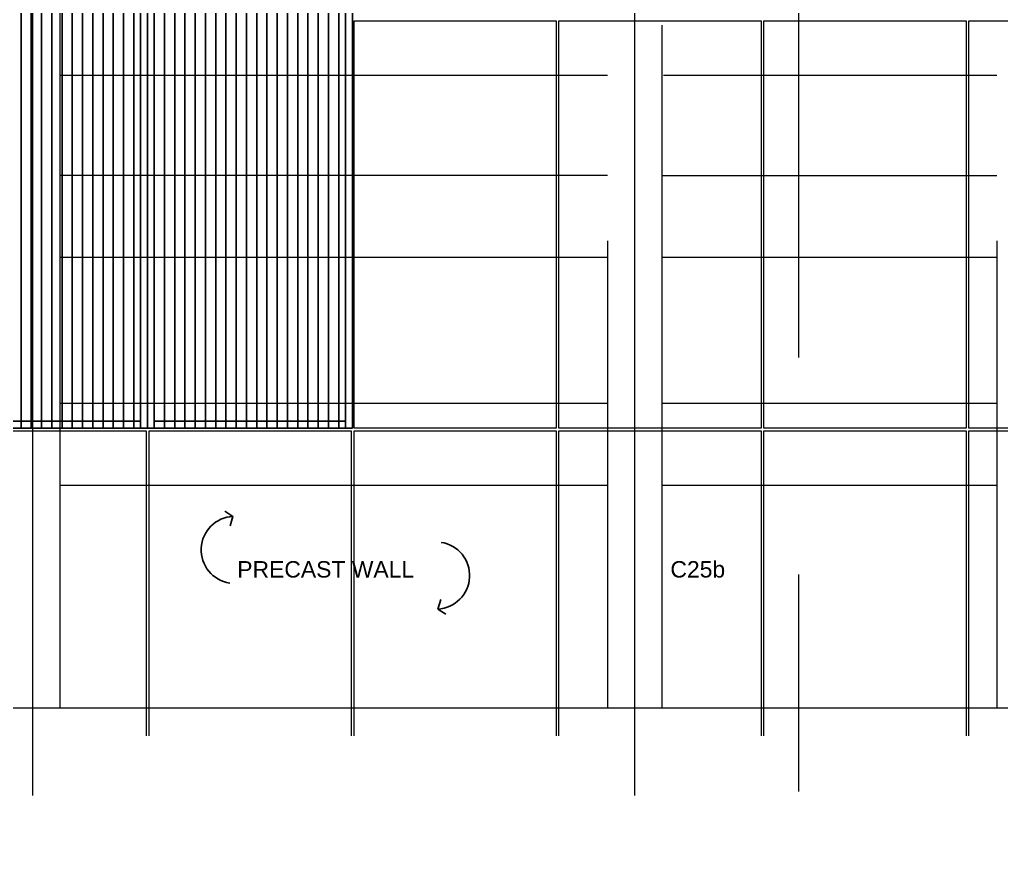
# Model space of a CAD drawing. Header units: millimetres. Extents: x 652937 to 1670132, y 1473552 to 2851037.
# Drawn here: x 663510.12 to 663517.31, y 1524556 to 1524562.13 of the extents above; entities that cross this region are included whole.
import ezdxf

# ---------------------------------------------------------------- set-up
doc = ezdxf.new("R2010")
doc.units = ezdxf.units.MM
for name, pattern in [('Grid Line', [22.225, 12.7, -3.175, 3.175, -3.175]), ('HIDDEN', [0.375, 0.25, -0.125]), ('XKITLINE00', [0])]:
    doc.linetypes.add(name, pattern=pattern)
doc.layers.add('000 - 0_HIDE_OBJ_FRAMING_DEF_SUB', color=1, linetype='Continuous', plot=False)
for name, color, linetype, lineweight in [('A-230-M_FLOOR', 2, 'Continuous', 25), ('A-GENM', 37, 'Continuous', 9), ('Part', 2, 'Continuous', 0), ('Z-030-M_GRID', 1, 'Continuous', 9)]:
    doc.layers.add(name, color=color, linetype=linetype, lineweight=lineweight)
doc.layers.add('CVA044__', color=2, linetype='Continuous')
doc.layers.add('DIM', color=1, linetype='Continuous')
doc.styles.add('Arial', font='arial.ttf')

# ---------------------------------------------------------------- blocks, each defined once
blk = doc.blocks.new('GM_Louver Grill Vertical Z1 - Z Profile-20321545-ENT 3 ELE-2 Sheet')
at = {"layer": '000 - 0_HIDE_OBJ_FRAMING_DEF_SUB'}
blk.add_line((-201431, 105550), (-201431, 114870), dxfattribs=at)
blk = doc.blocks.new('E2')
at = {"layer": '000 - 0_HIDE_OBJ_FRAMING_DEF_SUB'}
for p, q in [((1649987.5, 105550), (1649987.5, 114870)), ((1650087.5, 105550), (1650087.5, 114870)), ((1651487.5, 114870), (1651487.5, 105550)), ((1648587.5, 105600), (1649987.5, 105600)), ((1651487.5, 105600), (1650087.5, 105600))]:
    blk.add_line(p, q, dxfattribs=at)
for points in [[(1650037.5, 114870), (1648537.5, 114870), (1648537.5, 105550), (1650037.5, 105550)], [(1650037.5, 114870), (1651537.5, 114870), (1651537.5, 105550), (1650037.5, 105550)]]:
    blk.add_lwpolyline(points, close=True, dxfattribs=at)
at = {"layer": 'A-GENM'}
for p in [(1850543.5, 0), (1850618.5, 0), (1850693.5, 0), (1850768.5, 0), (1850843.5, 0), (1850918.5, 0), (1850993.5, 0), (1851068.5, 0), (1851143.5, 0), (1851218.5, 0), (1851293.5, 0), (1851368.5, 0), (1851593.5, 0), (1851668.5, 0), (1851743.5, 0), (1851818.5, 0), (1851893.5, 0), (1851968.5, 0), (1852043.5, 0), (1852118.5, 0), (1852193.5, 0), (1852268.5, 0), (1852343.5, 0), (1852418.5, 0), (1852493.5, 0), (1852568.5, 0), (1852643.5, 0), (1852718.5, 0), (1852793.5, 0), (1852868.5, 0)]:
    blk.add_blockref('GM_Louver Grill Vertical Z1 - Z Profile-20321545-ENT 3 ELE-2 Sheet', p, dxfattribs=at)
blk = doc.blocks.new('12')
at = {"layer": 'Part', "color": 253, "linetype": 'XKITLINE00', "lineweight": 0}
for points in [[(663512.5716, 1524493.4016), (663512.5716, 1524496.3816), (663514.0516, 1524496.3816), (663514.0516, 1524493.4016)], [(663514.0716, 1524493.4016), (663514.0716, 1524496.3816), (663515.5516, 1524496.3816), (663515.5516, 1524493.4016)], [(663515.5716, 1524493.4016), (663515.5716, 1524496.3816), (663517.0516, 1524496.3816), (663517.0516, 1524493.4016)], [(663517.0716, 1524493.4016), (663517.0716, 1524496.3816), (663518.5516, 1524496.3816), (663518.5516, 1524493.4016)]]:
    blk.add_lwpolyline(points, close=True, dxfattribs=at)
for points in [[(663509.5716, 1524491.1503), (663509.5716, 1524493.3816), (663511.0516, 1524493.3816), (663511.0516, 1524491.1503)], [(663511.0716, 1524491.1503), (663511.0716, 1524493.3816), (663512.5516, 1524493.3816), (663512.5516, 1524491.1503)], [(663512.5716, 1524491.1503), (663512.5716, 1524493.3816), (663514.0516, 1524493.3816), (663514.0516, 1524491.1503)], [(663514.0716, 1524491.1503), (663514.0716, 1524493.3816), (663515.5516, 1524493.3816), (663515.5516, 1524491.1503)], [(663515.5716, 1524491.1503), (663515.5716, 1524493.3816), (663517.0516, 1524493.3816), (663517.0516, 1524491.1503)], [(663517.0716, 1524491.1503), (663517.0716, 1524493.3816), (663518.5516, 1524493.3816), (663518.5516, 1524491.1503)]]:
    blk.add_lwpolyline(points, dxfattribs=at)

msp = doc.modelspace()

# ---------------------------------------------------------------- linework, layer by layer
at = {"layer": 'A-230-M_FLOOR', "color": 4, "lineweight": 9}
msp.add_lwpolyline([(663510.4216, 1524557.0881), (663510.4216, 1524568.0081)], dxfattribs=at)
at = {"layer": 'A-230-M_FLOOR', "color": 3, "lineweight": 9}
msp.add_lwpolyline([(663529.5616, 1524556.0381), (663520.8116, 1524556.0381), (663520.8116, 1524557.0881), (663506.0166, 1524557.0881)], dxfattribs=at)
at = {"layer": 'DIM', "color": 1, "linetype": 'ByBlock'}
for p, q in [((663511.6859, 1524558.4925), (663511.6262, 1524558.5298)), ((663511.6859, 1524558.4925), (663511.6642, 1524558.422)), ((663513.1845, 1524557.814), (663513.2063, 1524557.8845)), ((663513.1845, 1524557.814), (663513.2443, 1524557.7767))]:
    msp.add_line(p, q, dxfattribs=at)
for centre, start, end in [((663511.6985, 1524558.2472), 92.9237, 261.43297), ((663513.172, 1524558.0593), 272.9237, 81.43297)]:
    msp.add_arc(centre, 0.2456, start, end, dxfattribs=at)
at = {"layer": 'Part', "color": 1, "lineweight": 0, "ltscale": 20}
msp.add_line((663512.5596, 1524561.7181), (663510.4216, 1524561.7181), dxfattribs=at)
at = {"layer": 'Part', "color": 1, "linetype": 'HIDDEN', "lineweight": 0, "ltscale": 20}
for p, q in [((663514.4266, 1524561.7181), (663512.5596, 1524561.7181)), ((663517.2766, 1524561.7181), (663514.8366, 1524561.7181))]:
    msp.add_line(p, q, dxfattribs=at)
at = {"layer": 'Part', "linetype": 'XKITLINE00', "lineweight": 0}
for p, q in [((663512.5716, 1524560.9881), (663510.4216, 1524560.9881)), ((663512.5716, 1524560.3881), (663510.4216, 1524560.3881))]:
    msp.add_line(p, q, dxfattribs=at)
at = {"layer": 'Part', "linetype": 'HIDDEN', "lineweight": 0, "ltscale": 20}
for p, q in [((663514.4266, 1524560.9881), (663512.5716, 1524560.9881)), ((663514.4266, 1524560.3881), (663512.5716, 1524560.3881))]:
    msp.add_line(p, q, dxfattribs=at)
at = {"layer": 'Part', "color": 1, "linetype": 'XKITLINE00', "lineweight": 0}
for p, q in [((663514.4266, 1524559.3181), (663510.4216, 1524559.3181)), ((663517.2766, 1524559.3181), (663514.8266, 1524559.3181)), ((663514.4266, 1524558.7181), (663510.4216, 1524558.7181)), ((663517.2766, 1524558.7181), (663514.8266, 1524558.7181))]:
    msp.add_line(p, q, dxfattribs=at)
at = {"layer": 'Part', "linetype": 'HIDDEN', "lineweight": 0, "ltscale": 20}
for points in [[(663514.4266, 1524568.0081), (663514.4266, 1524557.0881)], [(663514.8266, 1524557.0881), (663514.8266, 1524568.0081)], [(663517.5266, 1524557.0881), (663517.5266, 1524568.0081), (663517.2766, 1524568.0081), (663517.2766, 1524557.0881)], [(663514.8266, 1524560.9881), (663517.2766, 1524560.9881)], [(663517.2766, 1524560.3881), (663514.8266, 1524560.3881)]]:
    msp.add_lwpolyline(points, dxfattribs=at)
at = {"layer": 'Z-030-M_GRID', "linetype": 'Grid Line', "ltscale": 0.5}
msp.add_line((663515.8266, 1524548.5416), (663515.8266, 1524570.3058), dxfattribs=at)
at = {"layer": 'Z-030-M_GRID', "color": 251, "linetype": 'Grid Line'}
for p, q in [((663510.2216, 1524556.4505), (663510.2216, 1524569.5174)), ((663514.6266, 1524556.4505), (663514.6266, 1524569.5174))]:
    msp.add_line(p, q, dxfattribs=at)

# ---------------------------------------------------------------- block references
at = {"color": 4}
msp.add_blockref('12', (0, 65.7366), dxfattribs=at)
at = {"xscale": 0.001, "yscale": 0.001, "zscale": 0.001}
msp.add_blockref('E2', (661861.0221, 1524453.5881), dxfattribs=at)

# ---------------------------------------------------------------- texts
at = {"layer": 'CVA044__', "color": 3, "style": 'Arial'}
for s, p in [('PRECAST WALL', (663511.717, 1524558.0448)), ('C25b', (663514.887, 1524558.0448))]:
    msp.add_text(s, height=0.12, dxfattribs=at).set_placement(p)

doc.saveas('drawing.dxf')
